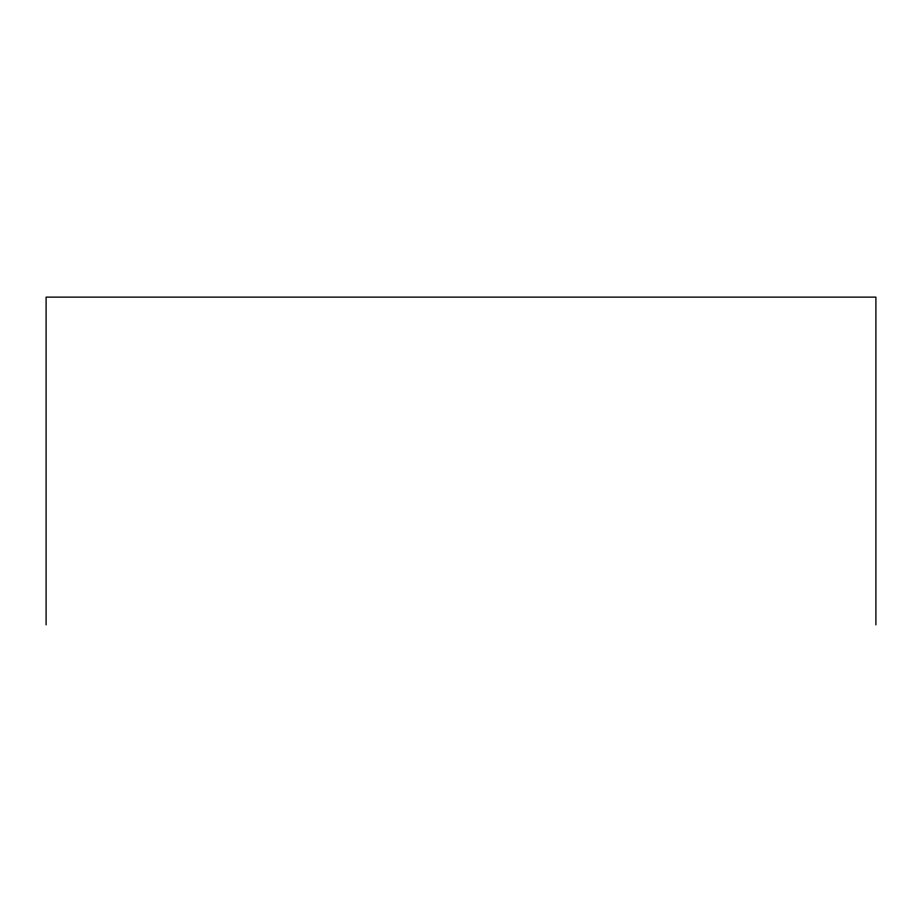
<?xml version="1.0" encoding="UTF-8"?>
<svg xmlns="http://www.w3.org/2000/svg" width="922" height="922" viewBox="0 0 922 922"><rect width="100%" height="100%" fill="white"/><g stroke="black" fill="none" stroke-linecap="round" stroke-linejoin="round"><path stroke-width="1.38" d="M875.9 624.874L875.9 297.126L46.1 297.126L46.1 624.874"/></g></svg>
